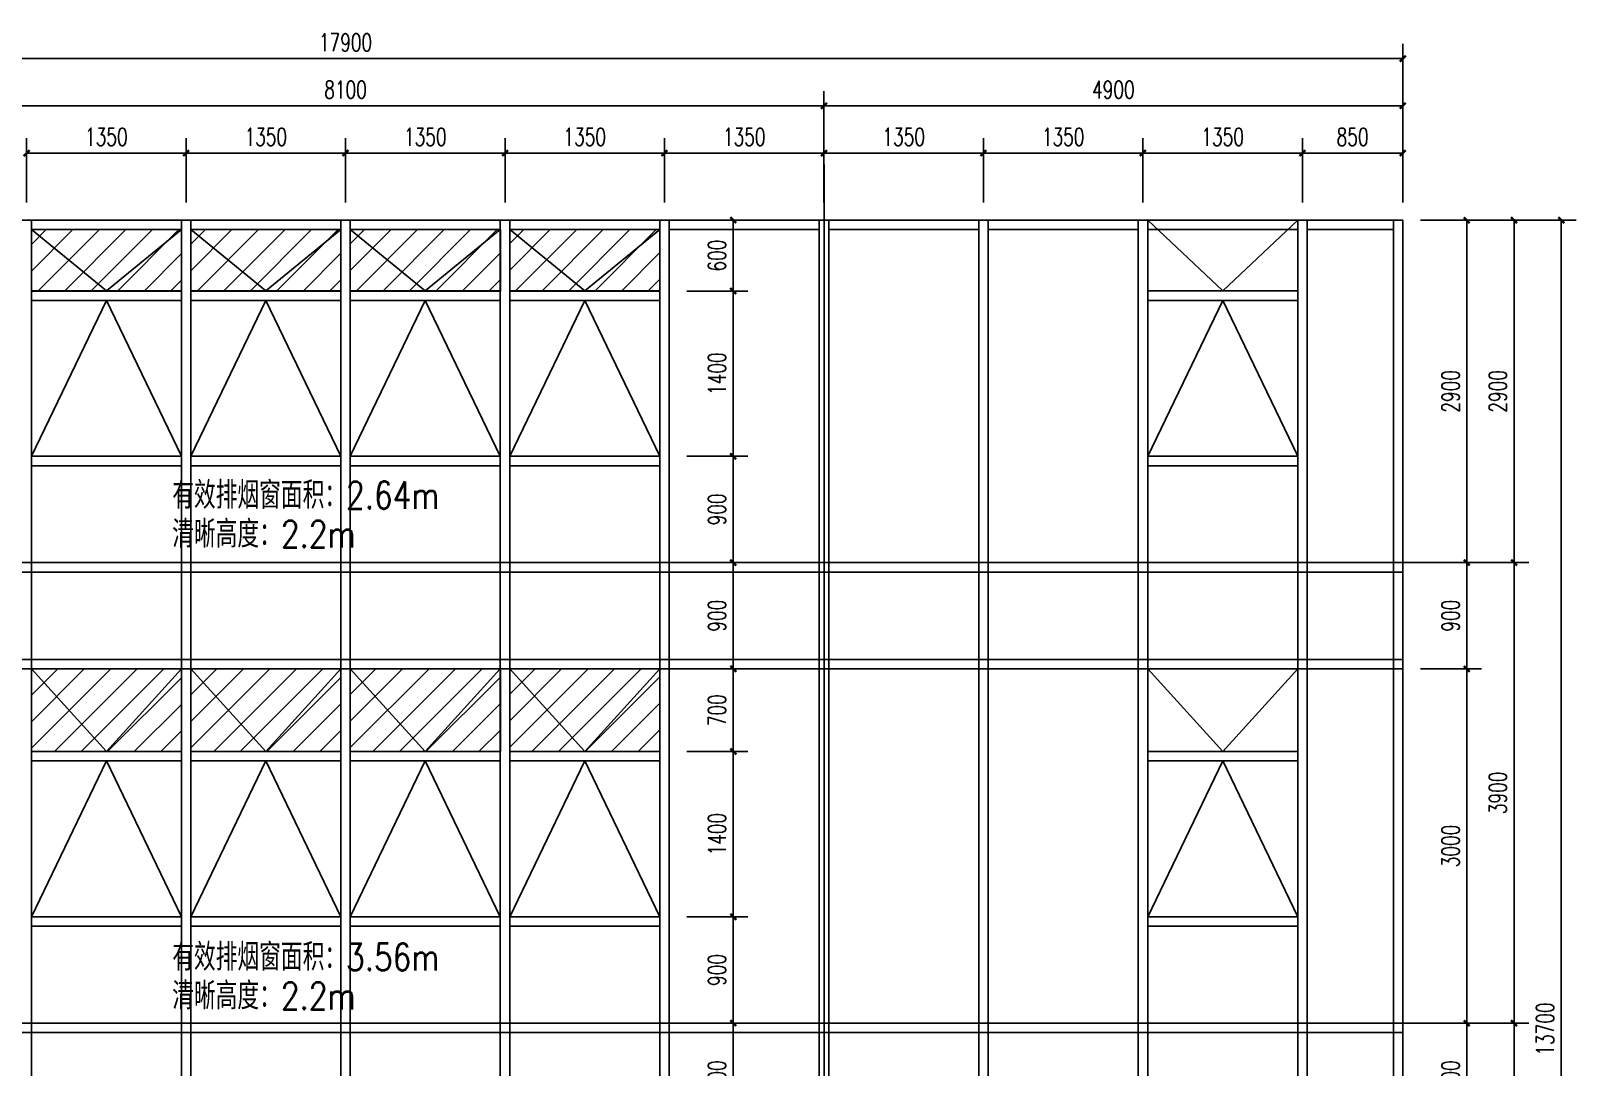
# Model space of a CAD drawing. Extents: x 1738711 to 2346805, y 1189731 to 2516152.
# Drawn here: x 2037675 to 2050755, y 1292536 to 1301311 of the extents above; entities that cross this region are included whole.
import ezdxf

# ---------------------------------------------------------------- set-up
doc = ezdxf.new("R2010")
doc.units = 0
doc.header["$LTSCALE"] = 1000
doc.header["$MEASUREMENT"] = 0
doc.linetypes.add('复件 140224通州运河二期售楼部条件图_t3$0$X-ME SHAFT SH$0$X-B2$0$WATER_LINE', pattern=[0])
doc.layers.add('_0', color=7, linetype='Continuous', lineweight=25)
for name, color, linetype in [('DOTE', 1, 'Continuous'), ('PUB_DIM', 3, 'Continuous'), ('PUB_TEXT', 7, 'Continuous'), ('WINDOW', 144, 'Continuous'), ('看线', 8, 'Continuous')]:
    doc.layers.add(name, color=color, linetype=linetype)
doc.styles.add('_TCH_DIM_T3', font='SIMPLEX', dxfattribs={"width": 0.705882, "bigfont": 'GBCBIG'})
doc.styles.add('HZ', font='rs', dxfattribs={"bigfont": 'hztxt'})
doc.dimstyles.new('_TCH_ARCH&&50', dxfattribs={"dimtxt": 148.75, "dimasz": 50, "dimexe": 125, "dimexo": 150, "dimgap": 63.125, "dimtad": 1, "dimdec": 0, "dimzin": 0, "dimdsep": 46, "dimtxsty": '_TCH_DIM_T3', "dimblk": 'ARCHTICK', "dimcen": 0.09, "dimclrt": 7, "dimazin": 2, "dimtfac": 1, "dimtdec": 0, "dimtix": 1, "dimtmove": 2, "dimatfit": 3, "dimfxl": 50, "dimtolj": 1, "dimtzin": 0, "dimarcsym": 0})
pattern_1 = [(45, (0, 0), (-112.253202, 112.253202), [])]

# ---------------------------------------------------------------- blocks, each defined once
blk = doc.blocks.new('he4ratheraherhe')
at = {"layer": 'WINDOW', "linetype": '复件 140224通州运河二期售楼部条件图_t3$0$X-ME SHAFT SH$0$X-B2$0$WATER_LINE'}
for p, q in [((1962272, 1490720), (1962272, 1477020)), ((1963002, 1490720), (1963002, 1477020)), ((1963082, 1490720), (1963082, 1477020)), ((1964352, 1490720), (1964352, 1477020)), ((1964432, 1490720), (1964432, 1477020)), ((1965702, 1490720), (1965702, 1477020)), ((1965782, 1490720), (1965782, 1477020)), ((1967052, 1490720), (1967052, 1477020)), ((1967132, 1490720), (1967132, 1477020)), ((1968402, 1490720), (1968402, 1477020)), ((1968482, 1490720), (1968482, 1477020)), ((1969752, 1490720), (1969752, 1477020)), ((1969832, 1490720), (1969832, 1477020)), ((1971102, 1490720), (1971102, 1477020)), ((1971182, 1490720), (1971182, 1477020)), ((1972452, 1490720), (1972452, 1477020)), ((1972532, 1490720), (1972532, 1477020)), ((1973802, 1490720), (1973802, 1477020)), ((1962272, 1490640), (1963002, 1490640)), ((1963082, 1490640), (1964352, 1490640)), ((1964432, 1490640), (1965702, 1490640)), ((1965782, 1490640), (1967052, 1490640)), ((1967132, 1490640), (1968402, 1490640)), ((1968482, 1490640), (1969752, 1490640)), ((1969832, 1490640), (1971102, 1490640)), ((1971182, 1490640), (1972452, 1490640)), ((1972532, 1490640), (1973802, 1490640)), ((1963082, 1490120), (1964352, 1490120)), ((1963082, 1490040), (1964352, 1490040)), ((1968482, 1490120), (1969752, 1490120)), ((1968482, 1490040), (1969752, 1490040)), ((1969832, 1490120), (1971102, 1490120)), ((1969832, 1490040), (1971102, 1490040)), ((1971182, 1490120), (1972452, 1490120)), ((1971182, 1490040), (1972452, 1490040)), ((1972532, 1490120), (1973802, 1490120)), ((1972532, 1490040), (1973802, 1490040)), ((1963082, 1488720), (1964352, 1488720)), ((1968482, 1488720), (1969752, 1488720)), ((1969832, 1488720), (1971102, 1488720)), ((1971182, 1488720), (1972452, 1488720)), ((1972532, 1488720), (1973802, 1488720)), ((1963082, 1488640), (1964352, 1488640)), ((1968482, 1488640), (1969752, 1488640)), ((1969832, 1488640), (1971102, 1488640)), ((1971182, 1488640), (1972452, 1488640)), ((1972532, 1488640), (1973802, 1488640)), ((1962192, 1487820), (1980092, 1487820)), ((1962192, 1487740), (1980092, 1487740)), ((1962192, 1487000), (1980092, 1487000)), ((1962192, 1486920), (1980092, 1486920)), ((1963082, 1486220), (1964352, 1486220)), ((1963082, 1486140), (1964352, 1486140)), ((1968482, 1486220), (1969752, 1486220)), ((1968482, 1486140), (1969752, 1486140)), ((1969832, 1486220), (1971102, 1486220)), ((1969832, 1486140), (1971102, 1486140)), ((1971182, 1486220), (1972452, 1486220)), ((1971182, 1486140), (1972452, 1486140)), ((1972532, 1486220), (1973802, 1486220)), ((1972532, 1486140), (1973802, 1486140)), ((1963082, 1484820), (1964352, 1484820)), ((1968482, 1484820), (1969752, 1484820)), ((1969832, 1484820), (1971102, 1484820)), ((1971182, 1484820), (1972452, 1484820)), ((1972532, 1484820), (1973802, 1484820)), ((1963082, 1484740), (1964352, 1484740)), ((1968482, 1484740), (1969752, 1484740)), ((1969832, 1484740), (1971102, 1484740)), ((1971182, 1484740), (1972452, 1484740)), ((1972532, 1484740), (1973802, 1484740)), ((1962192, 1483920), (1980092, 1483920)), ((1962192, 1483840), (1980092, 1483840))]:
    blk.add_line(p, q, dxfattribs=at)
blk.add_lwpolyline([(1962192, 1477020), (1980092, 1477020), (1980092, 1490720), (1962192, 1490720)], close=True, dxfattribs=at)
at = {"layer": '看线'}
for points in [[(1963082, 1490720), (1963717, 1490120), (1964352, 1490720)], [(1968482, 1490640), (1969117, 1490120), (1969752, 1490640)], [(1969832, 1490640), (1970467, 1490120), (1971102, 1490640)], [(1971182, 1490640), (1971817, 1490120), (1972452, 1490640)], [(1972532, 1490640), (1973167, 1490120), (1973802, 1490640)], [(1963082, 1488720), (1963717, 1490040), (1964352, 1488720)], [(1968482, 1488720), (1969117, 1490040), (1969752, 1488720)], [(1969832, 1488720), (1970467, 1490040), (1971102, 1488720)], [(1971182, 1488720), (1971817, 1490040), (1972452, 1488720)], [(1972532, 1488720), (1973167, 1490040), (1973802, 1488720)], [(1963082, 1486920), (1963717, 1486220), (1964352, 1486920)], [(1968482, 1486920), (1969117, 1486220), (1969752, 1486920)], [(1969832, 1486920), (1970467, 1486220), (1971102, 1486920)], [(1971182, 1486920), (1971817, 1486220), (1972452, 1486920)], [(1972532, 1486920), (1973167, 1486220), (1973802, 1486920)], [(1963082, 1484820), (1963717, 1486140), (1964352, 1484820)], [(1968482, 1484820), (1969117, 1486140), (1969752, 1484820)], [(1969832, 1484820), (1970467, 1486140), (1971102, 1484820)], [(1971182, 1484820), (1971817, 1486140), (1972452, 1484820)], [(1972532, 1484820), (1973167, 1486140), (1973802, 1484820)]]:
    blk.add_lwpolyline(points, dxfattribs=at)
blk = doc.blocks.new('_ArchTick')
at = {"color": 0, "linetype": 'ByBlock', "const_width": 0.4}
blk.add_lwpolyline([(-0.5, -0.5), (0.5, 0.5)], dxfattribs=at)
blk = doc.blocks.new('*D610')
at = {"layer": 'Defpoints', "color": 0, "transparency": 16777216}
for p in [(2038988, 1300276), (2037638, 1299708), (2038988, 1299708)]:
    blk.add_point(p, dxfattribs=at)
at = {"layer": 'PUB_DIM', "color": 0, "lineweight": -2, "transparency": 16777216}
for p, q in [((2037638, 1299858), (2037638, 1300401)), ((2038988, 1299858), (2038988, 1300401)), ((2037638, 1300276), (2038988, 1300276))]:
    blk.add_line(p, q, dxfattribs=at)
at = {"layer": 'PUB_DIM', "color": 0, "lineweight": -2, "transparency": 16777216, "xscale": 50, "yscale": 50, "zscale": 50, "rotation": 180}
blk.add_blockref('_ArchTick', (2037638, 1300276), dxfattribs=at)
at = {"layer": 'PUB_DIM', "color": 0, "lineweight": -2, "transparency": 16777216, "xscale": 50, "yscale": 50, "zscale": 50}
blk.add_blockref('_ArchTick', (2038988, 1300276), dxfattribs=at)
at = {"layer": 'PUB_DIM', "color": 7, "transparency": 16777216, "insert": (2038313, 1300413), "char_height": 148.8, "attachment_point": 5, "style": '_TCH_DIM_T3'}
blk.add_mtext('\\A1;1350', dxfattribs=at)
blk = doc.blocks.new('*D611')
at = {"layer": 'Defpoints', "color": 0, "transparency": 16777216}
for p in [(2040338, 1300276), (2038988, 1299708), (2040338, 1299708)]:
    blk.add_point(p, dxfattribs=at)
at = {"layer": 'PUB_DIM', "color": 0, "lineweight": -2, "transparency": 16777216}
for p, q in [((2038988, 1299858), (2038988, 1300401)), ((2040338, 1299858), (2040338, 1300401)), ((2038988, 1300276), (2040338, 1300276))]:
    blk.add_line(p, q, dxfattribs=at)
at = {"layer": 'PUB_DIM', "color": 0, "lineweight": -2, "transparency": 16777216, "xscale": 50, "yscale": 50, "zscale": 50, "rotation": 180}
blk.add_blockref('_ArchTick', (2038988, 1300276), dxfattribs=at)
at = {"layer": 'PUB_DIM', "color": 0, "lineweight": -2, "transparency": 16777216, "xscale": 50, "yscale": 50, "zscale": 50}
blk.add_blockref('_ArchTick', (2040338, 1300276), dxfattribs=at)
at = {"layer": 'PUB_DIM', "color": 7, "transparency": 16777216, "insert": (2039663, 1300413), "char_height": 148.8, "attachment_point": 5, "style": '_TCH_DIM_T3'}
blk.add_mtext('\\A1;1350', dxfattribs=at)
blk = doc.blocks.new('*D612')
at = {"layer": 'Defpoints', "color": 0, "transparency": 16777216}
for p in [(2041688, 1300276), (2040338, 1299708), (2041688, 1299708)]:
    blk.add_point(p, dxfattribs=at)
at = {"layer": 'PUB_DIM', "color": 0, "lineweight": -2, "transparency": 16777216}
for p, q in [((2040338, 1299858), (2040338, 1300401)), ((2041688, 1299858), (2041688, 1300401)), ((2040338, 1300276), (2041688, 1300276))]:
    blk.add_line(p, q, dxfattribs=at)
at = {"layer": 'PUB_DIM', "color": 0, "lineweight": -2, "transparency": 16777216, "xscale": 50, "yscale": 50, "zscale": 50, "rotation": 180}
blk.add_blockref('_ArchTick', (2040338, 1300276), dxfattribs=at)
at = {"layer": 'PUB_DIM', "color": 0, "lineweight": -2, "transparency": 16777216, "xscale": 50, "yscale": 50, "zscale": 50}
blk.add_blockref('_ArchTick', (2041688, 1300276), dxfattribs=at)
at = {"layer": 'PUB_DIM', "color": 7, "transparency": 16777216, "insert": (2041013, 1300413), "char_height": 148.8, "attachment_point": 5, "style": '_TCH_DIM_T3'}
blk.add_mtext('\\A1;1350', dxfattribs=at)
blk = doc.blocks.new('*D613')
at = {"layer": 'Defpoints', "color": 0, "transparency": 16777216}
for p in [(2043038, 1300276), (2041688, 1299708), (2043038, 1299708)]:
    blk.add_point(p, dxfattribs=at)
at = {"layer": 'PUB_DIM', "color": 0, "lineweight": -2, "transparency": 16777216}
for p, q in [((2041688, 1299858), (2041688, 1300401)), ((2043038, 1299858), (2043038, 1300401)), ((2041688, 1300276), (2043038, 1300276))]:
    blk.add_line(p, q, dxfattribs=at)
at = {"layer": 'PUB_DIM', "color": 0, "lineweight": -2, "transparency": 16777216, "xscale": 50, "yscale": 50, "zscale": 50, "rotation": 180}
blk.add_blockref('_ArchTick', (2041688, 1300276), dxfattribs=at)
at = {"layer": 'PUB_DIM', "color": 0, "lineweight": -2, "transparency": 16777216, "xscale": 50, "yscale": 50, "zscale": 50}
blk.add_blockref('_ArchTick', (2043038, 1300276), dxfattribs=at)
at = {"layer": 'PUB_DIM', "color": 7, "transparency": 16777216, "insert": (2042363, 1300413), "char_height": 148.8, "attachment_point": 5, "style": '_TCH_DIM_T3'}
blk.add_mtext('\\A1;1350', dxfattribs=at)
blk = doc.blocks.new('*D614')
at = {"layer": 'Defpoints', "color": 0, "transparency": 16777216}
for p in [(2044388, 1300276), (2043038, 1299708), (2044388, 1299708)]:
    blk.add_point(p, dxfattribs=at)
at = {"layer": 'PUB_DIM', "color": 0, "lineweight": -2, "transparency": 16777216}
for p, q in [((2043038, 1299858), (2043038, 1300401)), ((2044388, 1299858), (2044388, 1300401)), ((2043038, 1300276), (2044388, 1300276))]:
    blk.add_line(p, q, dxfattribs=at)
at = {"layer": 'PUB_DIM', "color": 0, "lineweight": -2, "transparency": 16777216, "xscale": 50, "yscale": 50, "zscale": 50, "rotation": 180}
blk.add_blockref('_ArchTick', (2043038, 1300276), dxfattribs=at)
at = {"layer": 'PUB_DIM', "color": 0, "lineweight": -2, "transparency": 16777216, "xscale": 50, "yscale": 50, "zscale": 50}
blk.add_blockref('_ArchTick', (2044388, 1300276), dxfattribs=at)
at = {"layer": 'PUB_DIM', "color": 7, "transparency": 16777216, "insert": (2043713, 1300413), "char_height": 148.8, "attachment_point": 5, "style": '_TCH_DIM_T3'}
blk.add_mtext('\\A1;1350', dxfattribs=at)
blk = doc.blocks.new('*D615')
at = {"layer": 'Defpoints', "color": 0, "transparency": 16777216}
for p in [(2045738, 1300276), (2044388, 1299708), (2045738, 1299708)]:
    blk.add_point(p, dxfattribs=at)
at = {"layer": 'PUB_DIM', "color": 0, "lineweight": -2, "transparency": 16777216}
for p, q in [((2044388, 1299858), (2044388, 1300401)), ((2045738, 1299858), (2045738, 1300401)), ((2044388, 1300276), (2045738, 1300276))]:
    blk.add_line(p, q, dxfattribs=at)
at = {"layer": 'PUB_DIM', "color": 0, "lineweight": -2, "transparency": 16777216, "xscale": 50, "yscale": 50, "zscale": 50, "rotation": 180}
blk.add_blockref('_ArchTick', (2044388, 1300276), dxfattribs=at)
at = {"layer": 'PUB_DIM', "color": 0, "lineweight": -2, "transparency": 16777216, "xscale": 50, "yscale": 50, "zscale": 50}
blk.add_blockref('_ArchTick', (2045738, 1300276), dxfattribs=at)
at = {"layer": 'PUB_DIM', "color": 7, "transparency": 16777216, "insert": (2045063, 1300413), "char_height": 148.8, "attachment_point": 5, "style": '_TCH_DIM_T3'}
blk.add_mtext('\\A1;1350', dxfattribs=at)
blk = doc.blocks.new('*D616')
at = {"layer": 'Defpoints', "color": 0, "transparency": 16777216}
for p in [(2047088, 1300276), (2045738, 1299708), (2047088, 1299708)]:
    blk.add_point(p, dxfattribs=at)
at = {"layer": 'PUB_DIM', "color": 0, "lineweight": -2, "transparency": 16777216}
for p, q in [((2045738, 1299858), (2045738, 1300401)), ((2047088, 1299858), (2047088, 1300401)), ((2045738, 1300276), (2047088, 1300276))]:
    blk.add_line(p, q, dxfattribs=at)
at = {"layer": 'PUB_DIM', "color": 0, "lineweight": -2, "transparency": 16777216, "xscale": 50, "yscale": 50, "zscale": 50, "rotation": 180}
blk.add_blockref('_ArchTick', (2045738, 1300276), dxfattribs=at)
at = {"layer": 'PUB_DIM', "color": 0, "lineweight": -2, "transparency": 16777216, "xscale": 50, "yscale": 50, "zscale": 50}
blk.add_blockref('_ArchTick', (2047088, 1300276), dxfattribs=at)
at = {"layer": 'PUB_DIM', "color": 7, "transparency": 16777216, "insert": (2046413, 1300413), "char_height": 148.8, "attachment_point": 5, "style": '_TCH_DIM_T3'}
blk.add_mtext('\\A1;1350', dxfattribs=at)
blk = doc.blocks.new('*D617')
at = {"layer": 'Defpoints', "color": 0, "transparency": 16777216}
for p in [(2048438, 1300276), (2047088, 1299708), (2048438, 1299708)]:
    blk.add_point(p, dxfattribs=at)
at = {"layer": 'PUB_DIM', "color": 0, "lineweight": -2, "transparency": 16777216}
for p, q in [((2047088, 1299858), (2047088, 1300401)), ((2048438, 1299858), (2048438, 1300401)), ((2047088, 1300276), (2048438, 1300276))]:
    blk.add_line(p, q, dxfattribs=at)
at = {"layer": 'PUB_DIM', "color": 0, "lineweight": -2, "transparency": 16777216, "xscale": 50, "yscale": 50, "zscale": 50, "rotation": 180}
blk.add_blockref('_ArchTick', (2047088, 1300276), dxfattribs=at)
at = {"layer": 'PUB_DIM', "color": 0, "lineweight": -2, "transparency": 16777216, "xscale": 50, "yscale": 50, "zscale": 50}
blk.add_blockref('_ArchTick', (2048438, 1300276), dxfattribs=at)
at = {"layer": 'PUB_DIM', "color": 7, "transparency": 16777216, "insert": (2047763, 1300413), "char_height": 148.8, "attachment_point": 5, "style": '_TCH_DIM_T3'}
blk.add_mtext('\\A1;1350', dxfattribs=at)
blk = doc.blocks.new('*D618')
at = {"layer": 'Defpoints', "color": 0, "transparency": 16777216}
for p in [(2049288, 1300276), (2048438, 1299708), (2049288, 1299708)]:
    blk.add_point(p, dxfattribs=at)
at = {"layer": 'PUB_DIM', "color": 0, "lineweight": -2, "transparency": 16777216}
for p, q in [((2048438, 1299858), (2048438, 1300401)), ((2049288, 1299858), (2049288, 1300401)), ((2048438, 1300276), (2049288, 1300276))]:
    blk.add_line(p, q, dxfattribs=at)
at = {"layer": 'PUB_DIM', "color": 0, "lineweight": -2, "transparency": 16777216, "xscale": 50, "yscale": 50, "zscale": 50, "rotation": 180}
blk.add_blockref('_ArchTick', (2048438, 1300276), dxfattribs=at)
at = {"layer": 'PUB_DIM', "color": 0, "lineweight": -2, "transparency": 16777216, "xscale": 50, "yscale": 50, "zscale": 50}
blk.add_blockref('_ArchTick', (2049288, 1300276), dxfattribs=at)
at = {"layer": 'PUB_DIM', "color": 7, "transparency": 16777216, "insert": (2048863, 1300413), "char_height": 148.8, "attachment_point": 5, "style": '_TCH_DIM_T3'}
blk.add_mtext('\\A1;850', dxfattribs=at)
blk = doc.blocks.new('*D619')
at = {"layer": 'Defpoints', "color": 0, "transparency": 16777216}
for p in [(2049288, 1301076), (2031388, 1300508), (2049288, 1300508)]:
    blk.add_point(p, dxfattribs=at)
at = {"layer": 'PUB_DIM', "color": 0, "lineweight": -2, "transparency": 16777216}
for p, q in [((2031388, 1300658), (2031388, 1301201)), ((2049288, 1300658), (2049288, 1301201)), ((2031388, 1301076), (2049288, 1301076))]:
    blk.add_line(p, q, dxfattribs=at)
at = {"layer": 'PUB_DIM', "color": 0, "lineweight": -2, "transparency": 16777216, "xscale": 50, "yscale": 50, "zscale": 50, "rotation": 180}
blk.add_blockref('_ArchTick', (2031388, 1301076), dxfattribs=at)
at = {"layer": 'PUB_DIM', "color": 0, "lineweight": -2, "transparency": 16777216, "xscale": 50, "yscale": 50, "zscale": 50}
blk.add_blockref('_ArchTick', (2049288, 1301076), dxfattribs=at)
at = {"layer": 'PUB_DIM', "color": 7, "transparency": 16777216, "insert": (2040338, 1301213), "char_height": 148.8, "attachment_point": 5, "style": '_TCH_DIM_T3'}
blk.add_mtext('\\A1;17900', dxfattribs=at)
blk = doc.blocks.new('*D621')
at = {"layer": 'Defpoints', "color": 0, "transparency": 16777216}
for p in [(2044388, 1300676), (2036288, 1300108), (2044388, 1300108)]:
    blk.add_point(p, dxfattribs=at)
at = {"layer": 'PUB_DIM', "color": 0, "lineweight": -2, "transparency": 16777216}
for p, q in [((2036288, 1300258), (2036288, 1300801)), ((2044388, 1300258), (2044388, 1300801)), ((2036288, 1300676), (2044388, 1300676))]:
    blk.add_line(p, q, dxfattribs=at)
at = {"layer": 'PUB_DIM', "color": 0, "lineweight": -2, "transparency": 16777216, "xscale": 50, "yscale": 50, "zscale": 50, "rotation": 180}
blk.add_blockref('_ArchTick', (2036288, 1300676), dxfattribs=at)
at = {"layer": 'PUB_DIM', "color": 0, "lineweight": -2, "transparency": 16777216, "xscale": 50, "yscale": 50, "zscale": 50}
blk.add_blockref('_ArchTick', (2044388, 1300676), dxfattribs=at)
at = {"layer": 'PUB_DIM', "color": 7, "transparency": 16777216, "insert": (2040338, 1300813), "char_height": 148.8, "attachment_point": 5, "style": '_TCH_DIM_T3'}
blk.add_mtext('\\A1;8100', dxfattribs=at)
blk = doc.blocks.new('*D622')
at = {"layer": 'Defpoints', "color": 0, "transparency": 16777216}
for p in [(2049288, 1300676), (2044388, 1300108), (2049288, 1300108)]:
    blk.add_point(p, dxfattribs=at)
at = {"layer": 'PUB_DIM', "color": 0, "lineweight": -2, "transparency": 16777216}
for p, q in [((2044388, 1300258), (2044388, 1300801)), ((2049288, 1300258), (2049288, 1300801)), ((2044388, 1300676), (2049288, 1300676))]:
    blk.add_line(p, q, dxfattribs=at)
at = {"layer": 'PUB_DIM', "color": 0, "lineweight": -2, "transparency": 16777216, "xscale": 50, "yscale": 50, "zscale": 50, "rotation": 180}
blk.add_blockref('_ArchTick', (2044388, 1300676), dxfattribs=at)
at = {"layer": 'PUB_DIM', "color": 0, "lineweight": -2, "transparency": 16777216, "xscale": 50, "yscale": 50, "zscale": 50}
blk.add_blockref('_ArchTick', (2049288, 1300676), dxfattribs=at)
at = {"layer": 'PUB_DIM', "color": 7, "transparency": 16777216, "insert": (2046838, 1300813), "char_height": 148.8, "attachment_point": 5, "style": '_TCH_DIM_T3'}
blk.add_mtext('\\A1;4900', dxfattribs=at)
blk = doc.blocks.new('*D629')
at = {"layer": 'Defpoints', "color": 0, "transparency": 16777216}
for p in [(2043078, 1292908), (2043620, 1292908), (2043078, 1292008)]:
    blk.add_point(p, dxfattribs=at)
at = {"layer": 'PUB_DIM', "color": 0, "lineweight": -2, "transparency": 16777216}
for p, q in [((2043228, 1292908), (2043745, 1292908)), ((2043620, 1292008), (2043620, 1292908)), ((2043228, 1292008), (2043745, 1292008))]:
    blk.add_line(p, q, dxfattribs=at)
at = {"layer": 'PUB_DIM', "color": 0, "lineweight": -2, "transparency": 16777216, "xscale": 50, "yscale": 50, "zscale": 50}
for p, rotation in [((2043620, 1292908), 90), ((2043620, 1292008), 270)]:
    blk.add_blockref('_ArchTick', p, dxfattribs=dict(at, rotation=rotation))
at = {"layer": 'PUB_DIM', "color": 7, "transparency": 16777216, "insert": (2043483, 1292458), "char_height": 148.8, "attachment_point": 5, "rotation": 90, "style": '_TCH_DIM_T3'}
blk.add_mtext('\\A1;900', dxfattribs=at)
blk = doc.blocks.new('*D630')
at = {"layer": 'Defpoints', "color": 0, "transparency": 16777216}
for p in [(2043078, 1293808), (2043620, 1293808), (2043078, 1292908)]:
    blk.add_point(p, dxfattribs=at)
at = {"layer": 'PUB_DIM', "color": 0, "lineweight": -2, "transparency": 16777216}
for p, q in [((2043228, 1293808), (2043745, 1293808)), ((2043620, 1292908), (2043620, 1293808)), ((2043228, 1292908), (2043745, 1292908))]:
    blk.add_line(p, q, dxfattribs=at)
at = {"layer": 'PUB_DIM', "color": 0, "lineweight": -2, "transparency": 16777216, "xscale": 50, "yscale": 50, "zscale": 50}
for p, rotation in [((2043620, 1293808), 90), ((2043620, 1292908), 270)]:
    blk.add_blockref('_ArchTick', p, dxfattribs=dict(at, rotation=rotation))
at = {"layer": 'PUB_DIM', "color": 7, "transparency": 16777216, "insert": (2043483, 1293358), "char_height": 148.8, "attachment_point": 5, "rotation": 90, "style": '_TCH_DIM_T3'}
blk.add_mtext('\\A1;900', dxfattribs=at)
blk = doc.blocks.new('*D631')
at = {"layer": 'Defpoints', "color": 0, "transparency": 16777216}
for p in [(2043078, 1295208), (2043620, 1295208), (2043078, 1293808)]:
    blk.add_point(p, dxfattribs=at)
at = {"layer": 'PUB_DIM', "color": 0, "lineweight": -2, "transparency": 16777216}
for p, q in [((2043228, 1295208), (2043745, 1295208)), ((2043620, 1293808), (2043620, 1295208)), ((2043228, 1293808), (2043745, 1293808))]:
    blk.add_line(p, q, dxfattribs=at)
at = {"layer": 'PUB_DIM', "color": 0, "lineweight": -2, "transparency": 16777216, "xscale": 50, "yscale": 50, "zscale": 50}
for p, rotation in [((2043620, 1295208), 90), ((2043620, 1293808), 270)]:
    blk.add_blockref('_ArchTick', p, dxfattribs=dict(at, rotation=rotation))
at = {"layer": 'PUB_DIM', "color": 7, "transparency": 16777216, "insert": (2043483, 1294508), "char_height": 148.8, "attachment_point": 5, "rotation": 90, "style": '_TCH_DIM_T3'}
blk.add_mtext('\\A1;1400', dxfattribs=at)
blk = doc.blocks.new('*D632')
at = {"layer": 'Defpoints', "color": 0, "transparency": 16777216}
for p in [(2043078, 1295908), (2043620, 1295908), (2043078, 1295208)]:
    blk.add_point(p, dxfattribs=at)
at = {"layer": 'PUB_DIM', "color": 0, "lineweight": -2, "transparency": 16777216}
for p, q in [((2043228, 1295908), (2043745, 1295908)), ((2043620, 1295208), (2043620, 1295908)), ((2043228, 1295208), (2043745, 1295208))]:
    blk.add_line(p, q, dxfattribs=at)
at = {"layer": 'PUB_DIM', "color": 0, "lineweight": -2, "transparency": 16777216, "xscale": 50, "yscale": 50, "zscale": 50}
for p, rotation in [((2043620, 1295908), 90), ((2043620, 1295208), 270)]:
    blk.add_blockref('_ArchTick', p, dxfattribs=dict(at, rotation=rotation))
at = {"layer": 'PUB_DIM', "color": 7, "transparency": 16777216, "insert": (2043483, 1295558), "char_height": 148.8, "attachment_point": 5, "rotation": 90, "style": '_TCH_DIM_T3'}
blk.add_mtext('\\A1;700', dxfattribs=at)
blk = doc.blocks.new('*D633')
at = {"layer": 'Defpoints', "color": 0, "transparency": 16777216}
for p in [(2043078, 1296808), (2043620, 1296808), (2043078, 1295908)]:
    blk.add_point(p, dxfattribs=at)
at = {"layer": 'PUB_DIM', "color": 0, "lineweight": -2, "transparency": 16777216}
for p, q in [((2043228, 1296808), (2043745, 1296808)), ((2043620, 1295908), (2043620, 1296808)), ((2043228, 1295908), (2043745, 1295908))]:
    blk.add_line(p, q, dxfattribs=at)
at = {"layer": 'PUB_DIM', "color": 0, "lineweight": -2, "transparency": 16777216, "xscale": 50, "yscale": 50, "zscale": 50}
for p, rotation in [((2043620, 1296808), 90), ((2043620, 1295908), 270)]:
    blk.add_blockref('_ArchTick', p, dxfattribs=dict(at, rotation=rotation))
at = {"layer": 'PUB_DIM', "color": 7, "transparency": 16777216, "insert": (2043483, 1296358), "char_height": 148.8, "attachment_point": 5, "rotation": 90, "style": '_TCH_DIM_T3'}
blk.add_mtext('\\A1;900', dxfattribs=at)
blk = doc.blocks.new('*D634')
at = {"layer": 'Defpoints', "color": 0, "transparency": 16777216}
for p in [(2043078, 1297708), (2043620, 1297708), (2043078, 1296808)]:
    blk.add_point(p, dxfattribs=at)
at = {"layer": 'PUB_DIM', "color": 0, "lineweight": -2, "transparency": 16777216}
for p, q in [((2043228, 1297708), (2043745, 1297708)), ((2043620, 1296808), (2043620, 1297708)), ((2043228, 1296808), (2043745, 1296808))]:
    blk.add_line(p, q, dxfattribs=at)
at = {"layer": 'PUB_DIM', "color": 0, "lineweight": -2, "transparency": 16777216, "xscale": 50, "yscale": 50, "zscale": 50}
for p, rotation in [((2043620, 1297708), 90), ((2043620, 1296808), 270)]:
    blk.add_blockref('_ArchTick', p, dxfattribs=dict(at, rotation=rotation))
at = {"layer": 'PUB_DIM', "color": 7, "transparency": 16777216, "insert": (2043483, 1297258), "char_height": 148.8, "attachment_point": 5, "rotation": 90, "style": '_TCH_DIM_T3'}
blk.add_mtext('\\A1;900', dxfattribs=at)
blk = doc.blocks.new('*D635')
at = {"layer": 'Defpoints', "color": 0, "transparency": 16777216}
for p in [(2043078, 1299108), (2043620, 1299108), (2043078, 1297708)]:
    blk.add_point(p, dxfattribs=at)
at = {"layer": 'PUB_DIM', "color": 0, "lineweight": -2, "transparency": 16777216}
for p, q in [((2043228, 1299108), (2043745, 1299108)), ((2043620, 1297708), (2043620, 1299108)), ((2043228, 1297708), (2043745, 1297708))]:
    blk.add_line(p, q, dxfattribs=at)
at = {"layer": 'PUB_DIM', "color": 0, "lineweight": -2, "transparency": 16777216, "xscale": 50, "yscale": 50, "zscale": 50}
for p, rotation in [((2043620, 1299108), 90), ((2043620, 1297708), 270)]:
    blk.add_blockref('_ArchTick', p, dxfattribs=dict(at, rotation=rotation))
at = {"layer": 'PUB_DIM', "color": 7, "transparency": 16777216, "insert": (2043483, 1298408), "char_height": 148.8, "attachment_point": 5, "rotation": 90, "style": '_TCH_DIM_T3'}
blk.add_mtext('\\A1;1400', dxfattribs=at)
blk = doc.blocks.new('*D636')
at = {"layer": 'Defpoints', "color": 0, "transparency": 16777216}
for p in [(2043078, 1299708), (2043620, 1299708), (2043078, 1299108)]:
    blk.add_point(p, dxfattribs=at)
at = {"layer": 'PUB_DIM', "color": 0, "lineweight": -2, "transparency": 16777216}
for p, q in [((2043228, 1299708), (2043745, 1299708)), ((2043620, 1299108), (2043620, 1299708)), ((2043228, 1299108), (2043745, 1299108))]:
    blk.add_line(p, q, dxfattribs=at)
at = {"layer": 'PUB_DIM', "color": 0, "lineweight": -2, "transparency": 16777216, "xscale": 50, "yscale": 50, "zscale": 50}
for p, rotation in [((2043620, 1299708), 90), ((2043620, 1299108), 270)]:
    blk.add_blockref('_ArchTick', p, dxfattribs=dict(at, rotation=rotation))
at = {"layer": 'PUB_DIM', "color": 7, "transparency": 16777216, "insert": (2043483, 1299408), "char_height": 148.8, "attachment_point": 5, "rotation": 90, "style": '_TCH_DIM_T3'}
blk.add_mtext('\\A1;600', dxfattribs=at)
blk = doc.blocks.new('*D640')
at = {"layer": 'Defpoints', "color": 0, "transparency": 16777216}
for p in [(2049288, 1292908), (2049830, 1292908), (2049288, 1292008)]:
    blk.add_point(p, dxfattribs=at)
at = {"layer": 'PUB_DIM', "color": 0, "lineweight": -2, "transparency": 16777216}
for p, q in [((2049438, 1292908), (2049955, 1292908)), ((2049830, 1292008), (2049830, 1292908)), ((2049438, 1292008), (2049955, 1292008))]:
    blk.add_line(p, q, dxfattribs=at)
at = {"layer": 'PUB_DIM', "color": 0, "lineweight": -2, "transparency": 16777216, "xscale": 50, "yscale": 50, "zscale": 50}
for p, rotation in [((2049830, 1292908), 90), ((2049830, 1292008), 270)]:
    blk.add_blockref('_ArchTick', p, dxfattribs=dict(at, rotation=rotation))
at = {"layer": 'PUB_DIM', "color": 7, "transparency": 16777216, "insert": (2049693, 1292458), "char_height": 148.8, "attachment_point": 5, "rotation": 90, "style": '_TCH_DIM_T3'}
blk.add_mtext('\\A1;900', dxfattribs=at)
blk = doc.blocks.new('*D641')
at = {"layer": 'Defpoints', "color": 0, "transparency": 16777216}
for p in [(2049288, 1295908), (2049830, 1295908), (2049288, 1292908)]:
    blk.add_point(p, dxfattribs=at)
at = {"layer": 'PUB_DIM', "color": 0, "lineweight": -2, "transparency": 16777216}
for p, q in [((2049438, 1295908), (2049955, 1295908)), ((2049830, 1292908), (2049830, 1295908)), ((2049438, 1292908), (2049955, 1292908))]:
    blk.add_line(p, q, dxfattribs=at)
at = {"layer": 'PUB_DIM', "color": 0, "lineweight": -2, "transparency": 16777216, "xscale": 50, "yscale": 50, "zscale": 50}
for p, rotation in [((2049830, 1295908), 90), ((2049830, 1292908), 270)]:
    blk.add_blockref('_ArchTick', p, dxfattribs=dict(at, rotation=rotation))
at = {"layer": 'PUB_DIM', "color": 7, "transparency": 16777216, "insert": (2049693, 1294408), "char_height": 148.8, "attachment_point": 5, "rotation": 90, "style": '_TCH_DIM_T3'}
blk.add_mtext('\\A1;3000', dxfattribs=at)
blk = doc.blocks.new('*D642')
at = {"layer": 'Defpoints', "color": 0, "transparency": 16777216}
for p in [(2049288, 1296808), (2049830, 1296808), (2049288, 1295908)]:
    blk.add_point(p, dxfattribs=at)
at = {"layer": 'PUB_DIM', "color": 0, "lineweight": -2, "transparency": 16777216}
for p, q in [((2049438, 1296808), (2049955, 1296808)), ((2049830, 1295908), (2049830, 1296808)), ((2049438, 1295908), (2049955, 1295908))]:
    blk.add_line(p, q, dxfattribs=at)
at = {"layer": 'PUB_DIM', "color": 0, "lineweight": -2, "transparency": 16777216, "xscale": 50, "yscale": 50, "zscale": 50}
for p, rotation in [((2049830, 1296808), 90), ((2049830, 1295908), 270)]:
    blk.add_blockref('_ArchTick', p, dxfattribs=dict(at, rotation=rotation))
at = {"layer": 'PUB_DIM', "color": 7, "transparency": 16777216, "insert": (2049693, 1296358), "char_height": 148.8, "attachment_point": 5, "rotation": 90, "style": '_TCH_DIM_T3'}
blk.add_mtext('\\A1;900', dxfattribs=at)
blk = doc.blocks.new('*D643')
at = {"layer": 'Defpoints', "color": 0, "transparency": 16777216}
for p in [(2049288, 1299708), (2049830, 1299708), (2049288, 1296808)]:
    blk.add_point(p, dxfattribs=at)
at = {"layer": 'PUB_DIM', "color": 0, "lineweight": -2, "transparency": 16777216}
for p, q in [((2049438, 1299708), (2049955, 1299708)), ((2049830, 1296808), (2049830, 1299708)), ((2049438, 1296808), (2049955, 1296808))]:
    blk.add_line(p, q, dxfattribs=at)
at = {"layer": 'PUB_DIM', "color": 0, "lineweight": -2, "transparency": 16777216, "xscale": 50, "yscale": 50, "zscale": 50}
for p, rotation in [((2049830, 1299708), 90), ((2049830, 1296808), 270)]:
    blk.add_blockref('_ArchTick', p, dxfattribs=dict(at, rotation=rotation))
at = {"layer": 'PUB_DIM', "color": 7, "transparency": 16777216, "insert": (2049693, 1298258), "char_height": 148.8, "attachment_point": 5, "rotation": 90, "style": '_TCH_DIM_T3'}
blk.add_mtext('\\A1;2900', dxfattribs=at)
blk = doc.blocks.new('*D644')
at = {"layer": 'Defpoints', "color": 0, "transparency": 16777216}
for p in [(2050088, 1299708), (2050630, 1299708), (2050088, 1286008)]:
    blk.add_point(p, dxfattribs=at)
at = {"layer": 'PUB_DIM', "color": 0, "lineweight": -2, "transparency": 16777216}
for p, q in [((2050238, 1299708), (2050755, 1299708)), ((2050630, 1286008), (2050630, 1299708)), ((2050238, 1286008), (2050755, 1286008))]:
    blk.add_line(p, q, dxfattribs=at)
at = {"layer": 'PUB_DIM', "color": 0, "lineweight": -2, "transparency": 16777216, "xscale": 50, "yscale": 50, "zscale": 50}
for p, rotation in [((2050630, 1299708), 90), ((2050630, 1286008), 270)]:
    blk.add_blockref('_ArchTick', p, dxfattribs=dict(at, rotation=rotation))
at = {"layer": 'PUB_DIM', "color": 7, "transparency": 16777216, "insert": (2050493, 1292858), "char_height": 148.8, "attachment_point": 5, "rotation": 90, "style": '_TCH_DIM_T3'}
blk.add_mtext('\\A1;13700', dxfattribs=at)
blk = doc.blocks.new('*D646')
at = {"layer": 'Defpoints', "color": 0, "transparency": 16777216}
for p in [(2049688, 1292908), (2050230, 1292908), (2049688, 1289008)]:
    blk.add_point(p, dxfattribs=at)
at = {"layer": 'PUB_DIM', "color": 0, "lineweight": -2, "transparency": 16777216}
for p, q in [((2049838, 1292908), (2050355, 1292908)), ((2050230, 1289008), (2050230, 1292908)), ((2049838, 1289008), (2050355, 1289008))]:
    blk.add_line(p, q, dxfattribs=at)
at = {"layer": 'PUB_DIM', "color": 0, "lineweight": -2, "transparency": 16777216, "xscale": 50, "yscale": 50, "zscale": 50}
for p, rotation in [((2050230, 1292908), 90), ((2050230, 1289008), 270)]:
    blk.add_blockref('_ArchTick', p, dxfattribs=dict(at, rotation=rotation))
at = {"layer": 'PUB_DIM', "color": 7, "transparency": 16777216, "insert": (2050093, 1290958), "char_height": 148.8, "attachment_point": 5, "rotation": 90, "style": '_TCH_DIM_T3'}
blk.add_mtext('\\A1;3900', dxfattribs=at)
blk = doc.blocks.new('*D647')
at = {"layer": 'Defpoints', "color": 0, "transparency": 16777216}
for p in [(2049688, 1296808), (2050230, 1296808), (2049688, 1292908)]:
    blk.add_point(p, dxfattribs=at)
at = {"layer": 'PUB_DIM', "color": 0, "lineweight": -2, "transparency": 16777216}
for p, q in [((2049838, 1296808), (2050355, 1296808)), ((2050230, 1292908), (2050230, 1296808)), ((2049838, 1292908), (2050355, 1292908))]:
    blk.add_line(p, q, dxfattribs=at)
at = {"layer": 'PUB_DIM', "color": 0, "lineweight": -2, "transparency": 16777216, "xscale": 50, "yscale": 50, "zscale": 50}
for p, rotation in [((2050230, 1296808), 90), ((2050230, 1292908), 270)]:
    blk.add_blockref('_ArchTick', p, dxfattribs=dict(at, rotation=rotation))
at = {"layer": 'PUB_DIM', "color": 7, "transparency": 16777216, "insert": (2050093, 1294858), "char_height": 148.8, "attachment_point": 5, "rotation": 90, "style": '_TCH_DIM_T3'}
blk.add_mtext('\\A1;3900', dxfattribs=at)
blk = doc.blocks.new('*D648')
at = {"layer": 'Defpoints', "color": 0, "transparency": 16777216}
for p in [(2049688, 1299708), (2050230, 1299708), (2049688, 1296808)]:
    blk.add_point(p, dxfattribs=at)
at = {"layer": 'PUB_DIM', "color": 0, "lineweight": -2, "transparency": 16777216}
for p, q in [((2049838, 1299708), (2050355, 1299708)), ((2050230, 1296808), (2050230, 1299708)), ((2049838, 1296808), (2050355, 1296808))]:
    blk.add_line(p, q, dxfattribs=at)
at = {"layer": 'PUB_DIM', "color": 0, "lineweight": -2, "transparency": 16777216, "xscale": 50, "yscale": 50, "zscale": 50}
for p, rotation in [((2050230, 1299708), 90), ((2050230, 1296808), 270)]:
    blk.add_blockref('_ArchTick', p, dxfattribs=dict(at, rotation=rotation))
at = {"layer": 'PUB_DIM', "color": 7, "transparency": 16777216, "insert": (2050093, 1298258), "char_height": 148.8, "attachment_point": 5, "rotation": 90, "style": '_TCH_DIM_T3'}
blk.add_mtext('\\A1;2900', dxfattribs=at)

msp = doc.modelspace()

# ---------------------------------------------------------------- hatches: boundary and pattern name
at = {"layer": '看线'}
h = msp.add_hatch(dxfattribs=at)
h.set_pattern_fill('ANSI31', color=1, scale=100, style=0)
h.set_pattern_definition(pattern_1)
h.paths.add_polyline_path([(2037678.5, 1299628), (2038948.5, 1299628), (2038948.5, 1299108), (2037678.5, 1299108)])
h.paths.add_polyline_path([(2039028.5, 1299628), (2040298.5, 1299628), (2040298.5, 1299108), (2039028.5, 1299108)])
h.paths.add_polyline_path([(2040378.5, 1299628), (2041648.5, 1299628), (2041648.5, 1299108), (2040378.5, 1299108)])
h.paths.add_polyline_path([(2041728.5, 1299628), (2042998.5, 1299628), (2042998.5, 1299108), (2041728.5, 1299108)])
h = msp.add_hatch(dxfattribs=at)
h.set_pattern_fill('ANSI31', color=1, scale=100, style=0)
h.set_pattern_definition(pattern_1)
h.paths.add_polyline_path([(2037678.5, 1295908), (2038948.5, 1295908), (2038948.5, 1295208), (2037678.5, 1295208)])
h.paths.add_polyline_path([(2039028.5, 1295908), (2040298.5, 1295908), (2040298.5, 1295208), (2039028.5, 1295208)])
h.paths.add_polyline_path([(2040378.5, 1295908), (2041648.5, 1295908), (2041648.5, 1295208), (2040378.5, 1295208)])
h.paths.add_polyline_path([(2041728.5, 1295908), (2042998.5, 1295908), (2042998.5, 1295208), (2041728.5, 1295208)])

# ---------------------------------------------------------------- linework, layer by layer
at = {"layer": 'DOTE'}
for p, q in [((2044388.5, 1300178.9), (2044388.5, 1285446.3)), ((2030590.1, 1296808), (2049920.7, 1296808)), ((2030590.1, 1292908), (2049920.7, 1292908))]:
    msp.add_line(p, q, dxfattribs=at)
at = {"layer": '看线', "color": 1}
for points in [[(2037678.5, 1299628), (2038948.5, 1299628), (2038948.5, 1299108), (2037678.5, 1299108)], [(2039028.5, 1299628), (2040298.5, 1299628), (2040298.5, 1299108), (2039028.5, 1299108)], [(2040378.5, 1299628), (2041648.5, 1299628), (2041648.5, 1299108), (2040378.5, 1299108)], [(2041728.5, 1299628), (2042998.5, 1299628), (2042998.5, 1299108), (2041728.5, 1299108)], [(2037678.5, 1295908), (2038948.5, 1295908), (2038948.5, 1295208), (2037678.5, 1295208)], [(2039028.5, 1295908), (2040298.5, 1295908), (2040298.5, 1295208), (2039028.5, 1295208)], [(2040378.5, 1295908), (2041648.5, 1295908), (2041648.5, 1295208), (2040378.5, 1295208)], [(2041728.5, 1295908), (2042998.5, 1295908), (2042998.5, 1295208), (2041728.5, 1295208)]]:
    msp.add_lwpolyline(points, close=True, dxfattribs=at)

# ---------------------------------------------------------------- block references
at = {"layer": '_0', "xscale": -1}
msp.add_blockref('he4ratheraherhe', (4011480.4, -191011.7), dxfattribs=at)

# ---------------------------------------------------------------- texts
at = {"layer": 'PUB_TEXT', "style": 'HZ', "width": 0.8}
for s, p in [('有效排烟窗面积：2.64m', (2038870.7, 1297263.8)), ('清晰高度：2.2m', (2038870.7, 1296934.9)), ('有效排烟窗面积：3.56m', (2038870.7, 1293352.9)), ('清晰高度：2.2m', (2038870.7, 1293024))]:
    msp.add_text(s, height=230, dxfattribs=at).set_placement(p)

# ---------------------------------------------------------------- dimensions: what is measured, and where the dimension line sits
at = {"layer": 'PUB_DIM'}
for p1, p2, distance, picture, middle in [((2031388.5, 1300508), (2049288.5, 1300508), 567.6, '*D619', (2040338.5, 1301213.1)), ((2036288.5, 1300108), (2044388.5, 1300108), 567.6, '*D621', (2040338.5, 1300813.1)), ((2044388.5, 1300108), (2049288.5, 1300108), 567.6, '*D622', (2046838.5, 1300813.1)), ((2037638.5, 1299708), (2038988.5, 1299708), 567.6, '*D610', (2038313.5, 1300413.1)), ((2038988.5, 1299708), (2040338.5, 1299708), 567.6, '*D611', (2039663.5, 1300413.1)), ((2040338.5, 1299708), (2041688.5, 1299708), 567.6, '*D612', (2041013.5, 1300413.1)), ((2041688.5, 1299708), (2043038.5, 1299708), 567.6, '*D613', (2042363.5, 1300413.1)), ((2043038.5, 1299708), (2044388.5, 1299708), 567.6, '*D614', (2043713.5, 1300413.1)), ((2044388.5, 1299708), (2045738.5, 1299708), 567.6, '*D615', (2045063.5, 1300413.1)), ((2045738.5, 1299708), (2047088.5, 1299708), 567.6, '*D616', (2046413.5, 1300413.1)), ((2047088.5, 1299708), (2048438.5, 1299708), 567.6, '*D617', (2047763.5, 1300413.1)), ((2048438.5, 1299708), (2049288.5, 1299708), 567.6, '*D618', (2048863.5, 1300413.1)), ((2043078.5, 1299108), (2043078.5, 1299708), -541.7, '*D636', (2043482.7, 1299408)), ((2049288.5, 1296808), (2049288.5, 1299708), -541.7, '*D643', (2049692.7, 1298258)), ((2049688.5, 1296808), (2049688.5, 1299708), -541.7, '*D648', (2050092.7, 1298258)), ((2050088.5, 1286008), (2050088.5, 1299708), -541.7, '*D644', (2050492.7, 1292858)), ((2043078.5, 1297708), (2043078.5, 1299108), -541.7, '*D635', (2043482.7, 1298408)), ((2043078.5, 1296808), (2043078.5, 1297708), -541.7, '*D634', (2043482.7, 1297258)), ((2043078.5, 1295908), (2043078.5, 1296808), -541.7, '*D633', (2043482.7, 1296358)), ((2049288.5, 1295908), (2049288.5, 1296808), -541.7, '*D642', (2049692.7, 1296358)), ((2049688.5, 1292908), (2049688.5, 1296808), -541.7, '*D647', (2050092.7, 1294858)), ((2043078.5, 1295208), (2043078.5, 1295908), -541.7, '*D632', (2043482.7, 1295558)), ((2049288.5, 1292908), (2049288.5, 1295908), -541.7, '*D641', (2049692.7, 1294408)), ((2043078.5, 1293808), (2043078.5, 1295208), -541.7, '*D631', (2043482.7, 1294508)), ((2043078.5, 1292908), (2043078.5, 1293808), -541.7, '*D630', (2043482.7, 1293358)), ((2043078.5, 1292008), (2043078.5, 1292908), -541.7, '*D629', (2043482.7, 1292458)), ((2049288.5, 1292008), (2049288.5, 1292908), -541.7, '*D640', (2049692.7, 1292458)), ((2049688.5, 1289008), (2049688.5, 1292908), -541.7, '*D646', (2050092.7, 1290958))]:
    dim = msp.add_aligned_dim(p1=p1, p2=p2, distance=distance, dimstyle='_TCH_ARCH&&50', dxfattribs=at)
    dim.commit()
    dim.dimension.update_dxf_attribs({"geometry": picture, "text_midpoint": middle})

doc.saveas('drawing.dxf')
